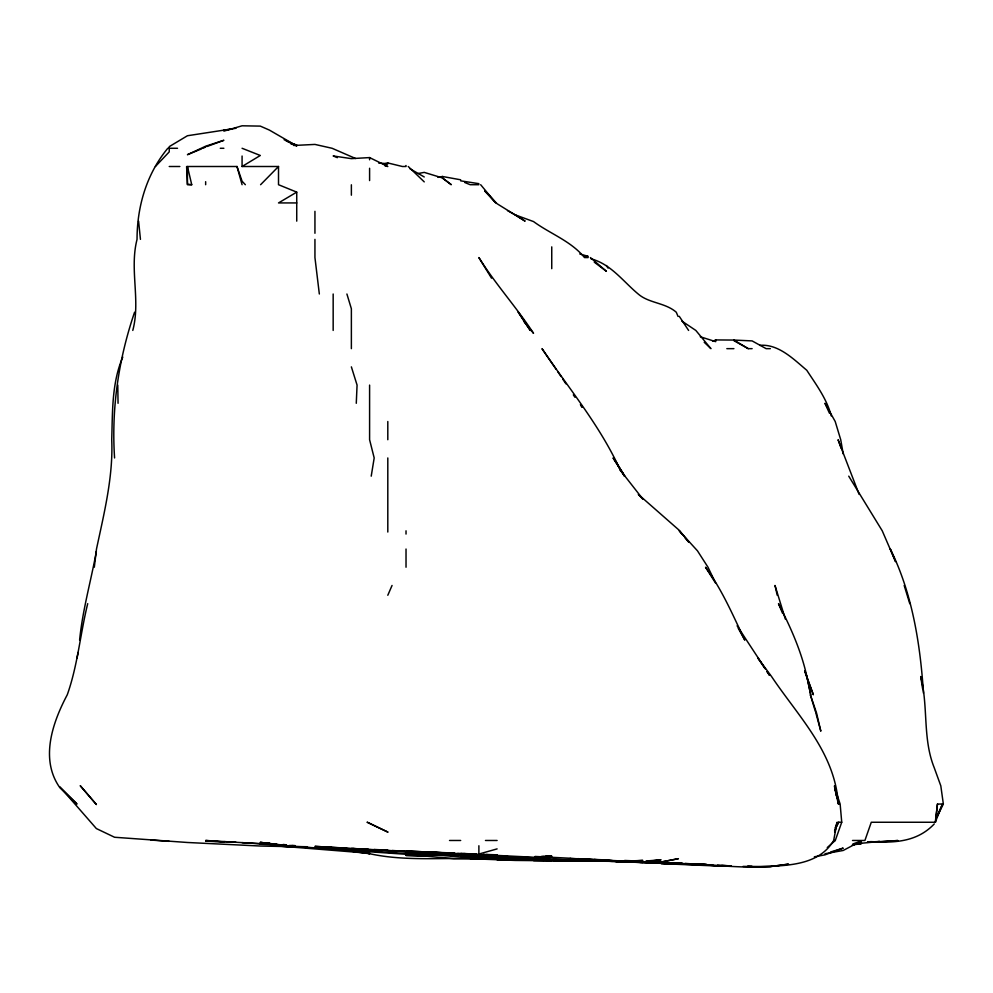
<?xml version="1.0" encoding="UTF-8"?>
<svg xmlns="http://www.w3.org/2000/svg" width="993" height="993" viewBox="0 0 993 993"><rect width="100%" height="100%" fill="white"/><g stroke="black" fill="none" stroke-linecap="round" stroke-linejoin="round"><path stroke-width="1.49" d="M356.276 403.295L357.07 385.085L351.373 366.864M177.524 148.28L167.792 148.28C146.604 173.874 137.059 206.47 137.046 239.363C129.301 269.5 140.795 300.432 132.789 330.433M114.58 457.947C111.29 408.334 118.589 359.106 134.576 312.224M79.614 640.1C82.543 610.112 90.971 581.004 96.358 551.425M922.596 688.683L920.71 676.531C928.443 706.482 922.46 738.432 934.19 767.614L940.805 785.823L943.35 804.045L937.466 804.045L935.493 822.254L871.283 822.254L864.915 840.475L852.503 840.475M94.31 567.239L96.495 549.03C104.116 513.058 113.289 476.789 111.725 439.725C112.619 412.033 111.626 383.025 122.797 357.058M937.466 804.045L935.294 822.254L942.506 804.045L936.809 816.656M371.221 476.168L374.187 457.947L369.595 439.725L369.595 385.085M478.887 858.039L512.314 858.399L453.776 858.684L406.025 854.29L296.733 846.768L260.303 846.024L187.441 842.486L114.58 837.26L96.358 828.559L59.928 786.841L76.982 804.045L59.928 787.784C39.77 759.384 52.455 722.705 67.276 694.752C77.752 665.26 80.234 633.882 87.707 603.67M76.97 658.322L78.149 652.389M834.592 830.669L837.074 822.254L833.673 840.475C817.264 868.279 780.138 865.325 752.123 867.199C725.262 866.653 698.526 864.047 671.678 863.426M834.616 832.072L838.042 822.254L835.361 827.467M827.268 847.538L835.287 840.475L841.729 822.254L840.14 804.045L834.579 787.226M387.804 595.266L392.049 585.46M936.871 817.053L943.35 804.045M835.907 827.467L838.812 822.254L841.729 822.254M836.962 824.662L838.812 822.254M155.417 166.501L169.232 151.879L169.232 146.641L187.441 135.743L236.011 128.271M260.588 184.71L278.512 166.501L242.081 166.501L242.081 156.025M934.276 823.917C916.837 842.275 894.023 842.97 870.526 841.692M242.081 166.501L260.303 155.479L242.081 148.28M296.733 221.141L296.733 192.133L278.512 202.932L296.733 202.932M202.969 148.28L205.65 147.001M712.887 341.207L715.692 339.929L733.901 340.065L748.25 348.655L752.123 348.655M201.567 148.863L187.441 154.697L205.65 146.207L223.872 140.286L207.053 146.48M223.872 131.15L242.081 125.801L260.303 126.111L269.364 130.071L296.733 145.909L286.319 140.894M853.012 843.951L861.415 840.885L843.194 850.467L824.984 853.744M830.582 852.006L843.194 848.109L824.984 854.849L814.359 856.81M497.108 848.891L478.887 854.042L478.887 845.751M853.012 844.832L861.415 842.523L853.012 844.398M383.422 164.13L387.804 162.951L402.401 166.501L406.025 166.501L406.025 165.521M384.887 164.304L387.804 163.671L387.804 162.951M853.831 844.335L861.415 842.734L853.831 844.224M661.053 862.061L678.43 858.684L661.053 862.023L645.872 861.415L661.053 862.023L648.901 861.428M437.901 177.362L442.456 176.493L460.678 179.795M418.165 173.514L424.247 172.385L442.456 177.933L451.306 184.71L442.456 178.07L442.456 176.493M293.692 145.487L314.942 144.419L332.096 148.28L355.581 158.495M232.3 129.115L223.872 130.071M852.304 844.981L861.415 843.628L853.831 843.988L879.637 841.505L867.485 842.076M647.386 860.906L661.053 859.777L642.831 862.023L624.609 861.167L642.831 860.435L624.609 861.452L569.97 858.448L585.311 859.057M585.15 256.542L588.179 256.343L579.775 253.96M385.011 165.881L387.804 166.501L369.595 157.589L351.373 158.632L333.164 155.963L337.372 157.664M545.678 856.189L551.748 856.078L533.539 857.244L457.636 853.446M486.483 857.455L512.289 858.262L497.108 858.647L512.289 858.424M752.123 866.827L770.332 866.591L788.554 864.146L770.332 866.566L743.012 866.417M365.387 852.702C402.413 861.949 441.103 857.207 478.887 858.957L470.272 858.684L515.317 860.435L612.47 861.328L597.289 860.41M867.485 842.325L897.846 840.537L879.637 841.903L870.526 841.63M497.108 859.826L551.748 860.459L539.609 859.491M533.539 860.608L551.748 860.484L538.094 859.417M355.928 849.574C414.875 855.966 474.369 854.166 533.539 858.275L515.317 857.158L533.539 858.026M478.887 857.48L515.317 858.486L460.678 856.922L415.136 853.496M220.285 148.28L223.872 148.28M169.232 166.501L179.857 166.501M187.441 166.501L191.736 184.71L187.441 184.71L187.441 166.501L236.992 166.501L242.081 181.222L245.358 184.71M478.887 184.71L470.223 184.71L464.761 182.501M588.179 257.572L584.517 257.572C570.987 241.038 550.457 233.938 533.539 221.576L515.317 214.91L507.51 210.603M726.839 348.655L733.901 348.655M770.332 348.655L766.137 348.655L752.123 340.909L733.901 340.065M449.519 840.475L460.678 840.475M485.453 840.475L497.108 840.475M834.629 840.475L835.287 840.475M515.317 857.617L542.674 858.684L489.512 857.455M544.164 860.223L533.539 859.938L569.97 861.241L612.47 861.216L553.275 859.466M487.997 857.443L512.289 858.25L478.887 857.654L588.179 860.099L576.039 859.441L661.053 863.029L577.802 858.684L612.47 860.658L601.845 860.447M559.344 860.447L588.179 860.981L569.97 861.229L588.179 860.981L569.97 860.41L612.47 860.906L597.289 860.435M307.358 846.744L278.512 846.21L307.358 846.88M497.108 856.227L425.761 853.471L440.942 853.868M632.206 861.428L635.247 861.465M545.678 859.417L588.179 860.236L576.039 859.454M588.179 860.621L612.47 861.167L551.748 859.603M569.97 860.646L553.275 860.435L588.179 861.192M697.471 864.456L706.582 864.555L661.053 863.339L712.651 864.94L661.053 862.532L682.303 863.227M624.609 861.651L620.066 861.44L635.247 862.135L615.511 861.428L730.873 866.119M478.887 855.668L518.358 857.319M532.447 858.722L521.462 858.436M533.539 859.479L588.179 860.422L656.497 863.128M541.073 858.684L548.732 858.796M569.97 860.087L542.65 859.454L551.748 859.752L497.108 855.904M759.707 345.353C778.438 343.702 793.643 359.255 806.763 370.252C816.184 384.713 826.859 398.938 831.24 415.906M276.997 844.422L260.303 842.362L296.733 846.768L369.595 851.013L355.928 849.536M542.674 858.684L515.317 857.158M531.23 858.684L521.102 858.448L531.23 858.684L522.554 858.424M706.582 864.63L697.471 864.419L712.651 865.015M495.581 856.587L489.512 856.45M545.678 858.436L548.719 858.523M509.248 857.815L512.289 857.89M216.275 841.406L205.65 841.108L223.872 841.952L205.65 840.475L286.108 845.242L242.081 842.66M348.344 849.884L333.164 849.462L348.344 849.983L340.748 849.536M535.053 856.462L569.97 858.237M512.289 858.25L497.108 857.84L515.317 858.597M544.164 858.448L548.719 858.597M661.053 863.612L715.692 865.946M486.483 854.464L497.108 854.824M428.79 853.508L440.942 853.918M624.609 860.472L630.692 860.732M478.887 855.494L314.942 846.371L346.83 848.295M512.289 858.126L427.275 853.421M368.08 849.189L351.373 848.568L368.08 849.425L352.9 848.543M475.858 854.092L460.678 853.533L475.858 854.129L463.706 853.496M478.887 854.613L406.025 850.964L454.595 853.347L442.456 852.776M730.873 865.884L717.207 865.387L730.873 865.896L721.762 865.375M524.503 858.448L532.074 858.796M260.303 844.236L286.108 845.266L278.512 844.919M424.247 851.82L454.595 853.074M606.4 861.154L624.609 861.887M424.247 852.702L460.678 854.799L406.025 851.522L424.247 852.689L407.54 851.51M594.261 860.447L606.4 860.943M639.79 862.396L642.831 862.52M617.025 861.403L624.609 861.725L618.54 861.44M518.358 857.207L497.108 856.338L533.539 858.126L522.914 857.493M541.123 856.438L551.748 856.922L542.65 856.5M594.261 859.429L604.886 859.901M503.178 856.487L515.317 857.033M588.179 860.335L569.97 859.516L588.179 860.447L577.554 859.504M292.178 845.552L295.219 845.688L290.664 845.577M369.595 849.636L406.025 851.609M453.081 854.464L459.151 854.75M450.052 855.482L453.081 855.618M574.525 859.417L583.636 859.851M685.331 863.86L679.262 863.562L697.471 864.282L685.331 863.426M518.172 858.473L532.149 859.044L518.383 858.436L532.037 858.982L529.095 858.684M525.942 857.418L533.539 857.815M333.164 847.823L351.373 848.816M374.15 849.474L387.804 850.194M521.387 857.48L533.539 858.126M289.137 845.502L295.219 845.825M520.816 858.473L532.099 859.094M439.427 855.184L415.136 853.434M328.609 847.277L331.65 847.451M223.872 841.63L236.011 842.312M269.413 843.156L260.303 842.598L276.997 844.447M406.025 853.484L409.066 853.757M378.705 163.075L387.804 163.671M468.262 856.475L477.372 857.071M392.359 850.492L404.511 851.311M469.776 855.457L477.372 855.978M169.232 841.344L151.01 840.066M369.595 852.081L337.719 849.511L348.344 850.281L339.234 849.511M333.164 849.102L327.094 848.581L333.164 849.003L328.609 848.556M272.442 845.515L369.595 853.285L361.998 852.466M283.067 844.484L286.108 844.795M317.983 847.463L321.024 847.774M358.969 852.131L352.9 851.473L369.595 853.732L365.387 852.478M191.736 184.71L187.441 184.239L186.597 166.501M460.678 180.85L478.887 183.668M291.123 143.551L296.733 144.854M291.123 144.047L296.733 145.586L284.122 139.728M700.276 336.751L715.692 341.654L715.692 339.929M296.733 192.133L278.512 184.71L278.512 166.501M590.984 258.801C611.03 264.138 623.045 281.404 638.189 294.002C648.901 303.337 665.223 302.555 676.27 312.224L678.07 316.482M733.901 340.649L748.25 348.655M409.935 168.736L424.247 176.965M515.317 214.91L525.111 221.141L497.108 203.739L485.118 191.14M681.806 321.037L695.82 330.433L710.938 348.655L704.211 342.262M594.261 262.152L606.4 271.312L590.425 257.572M408.235 166.501L424.247 181.88M484.857 191.14L495.792 202.932L480.662 184.71M682.104 534.222L679.262 530.808L697.471 550.83L707.997 567.239L715.692 583.276L705.539 567.239C722.072 589.681 732.859 615.126 744.787 640.1L738.295 628.395M684.947 537.635L688.745 542.19M523.77 321.335L533.539 333.313C516.459 307.185 495.346 283.986 478.887 257.572L491.547 278.201M688.931 542.19L679.262 530.312L638.325 494.377L642.831 499.045L624.945 476.168L613.091 457.947L624.609 476.168L620.253 470.086M573.321 394.891L574.997 397.287M556.167 369.297L542.004 348.655C569.063 388.871 600.728 426.419 620.637 470.955M557.805 371.73L561.07 376.583M562.696 379.016L565.96 383.869M764.622 668.028L758.093 658.322L771.561 676.531C798.583 716.872 835.001 752.433 838.34 804.045L834.468 785.823L839.035 804.045L835.783 792.836M767.068 671.678L769.525 675.314L767.179 671.678M679.262 316.32L688.608 330.433M765.603 669.245L737.104 625.789M606.4 265.541L608.051 268.098M581.985 406.944L580.433 404.511L581.985 407.056M848.742 476.168L882.243 530.808L895.574 561.641L890.299 549.03C912.331 593.466 920.3 644.184 923.478 693.226M613.686 457.947L624.609 476.168M829.391 413.113L824.984 403.295L835.212 421.516L840.723 439.725L843.194 453.888M782.645 613.475L778.5 603.67C790.354 626.757 801.128 650.614 806.763 676.059L810.71 694.752L806.887 676.531L804.69 670.933L813.354 694.752L806.763 677.052M859.119 494.377L838.08 439.725L841.145 448.228M805.571 673.726L806.589 676.531M904.189 585.46L909.774 603.67M785.339 619.086L775.012 585.46L777.234 595.266M346.905 294.002L351.373 308.761L351.373 348.655M815.427 711.559L810.35 694.752L816.531 712.962L820.826 731.183L815.849 712.962M236.992 166.501L242.081 184.71M834.778 788.628L836.789 797.031M319.336 294.002L314.942 257.572L314.942 239.363M138.586 221.141L140.447 239.363M117.782 385.085L118.055 403.295M551.748 246.872L551.748 268.669M406.025 530.808L406.025 534.073M406.025 549.03L406.025 567.239M387.804 421.516L387.804 439.725M387.804 457.947L387.804 532.037M369.595 157.589L369.595 159.799M369.595 168.264L369.595 180.565M351.373 184.797L351.373 195.187M333.164 294.002L333.164 330.433M314.942 211.323L314.942 233.281M205.65 181.694L205.65 184.71M730.873 865.784L715.692 865.784L730.873 865.822M544.164 860.286L533.539 860.273L544.164 860.36M431.831 856.14L406.025 855.42L431.831 856.14M752.123 866.492L747.568 866.405L752.123 866.492M442.456 854.079L424.247 853.496L442.456 854.166M588.179 860.223L569.97 859.615L588.179 860.199M478.887 856.251L460.678 855.407L478.887 856.251M532.124 859.094L523.634 858.684L532.124 859.106M351.373 849.015L340.748 848.494L351.373 848.99M497.108 855.209L483.442 854.489L497.108 855.209M459.151 854.948L451.567 854.501L459.151 854.948M393.886 852.664L390.845 852.453L393.886 852.677M421.206 854.7L418.165 854.464L421.206 854.688M321.024 848.022L314.942 847.538L321.024 848.059M369.595 851.013L352.9 849.536L369.595 851.1M351.373 850.753L337.719 849.511L351.373 850.765M478.887 859.032L475.858 858.684L478.887 859.044M387.804 832.06L367.261 822.254L387.804 832.06M96.358 804.491L80.346 785.823L96.358 804.491M530.262 330.433L518.296 312.224L530.262 330.433"/></g></svg>
